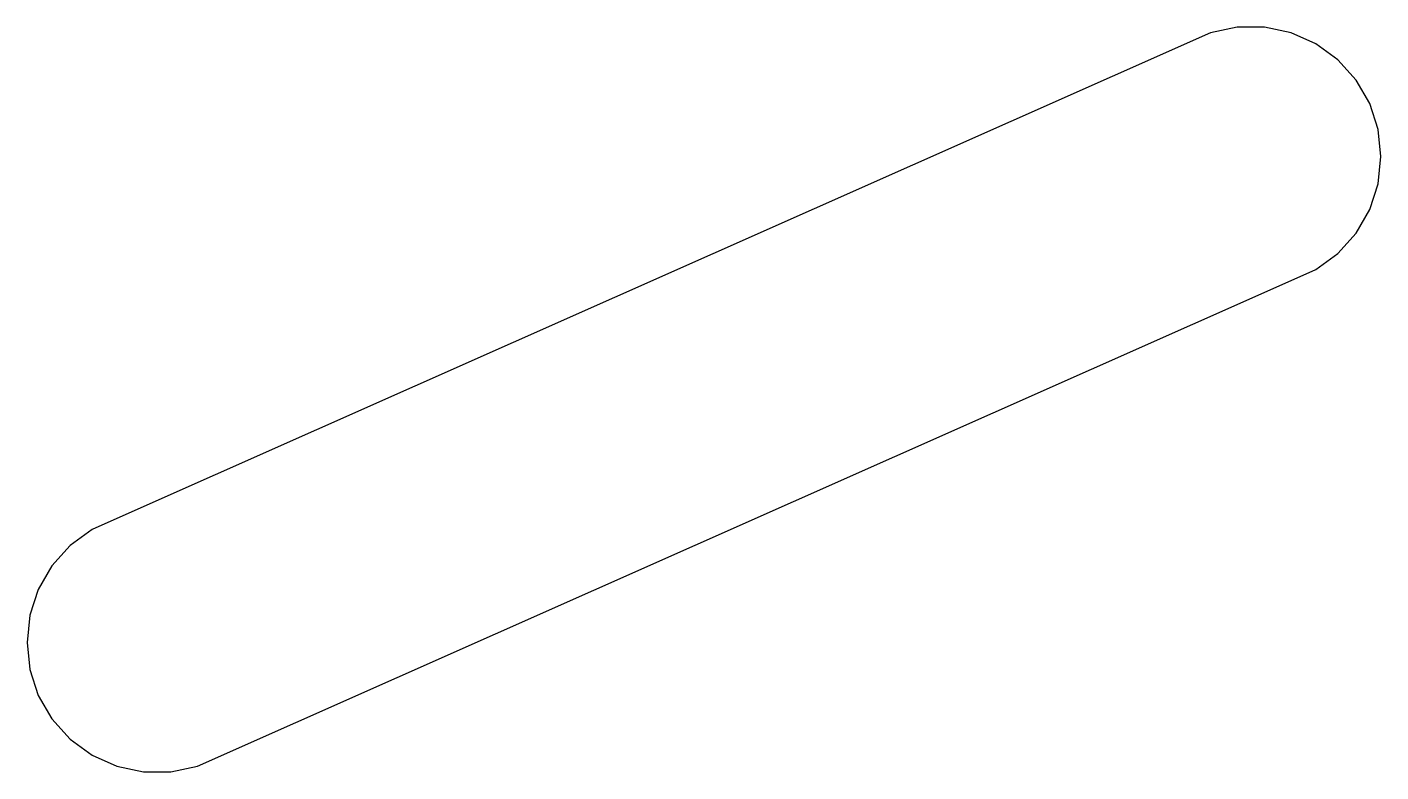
# Model space of a CAD drawing. Header units: metres. Extents: x -51.7 to 5.5, y -26 to 5.5.
import ezdxf

# ---------------------------------------------------------------- set-up
doc = ezdxf.new("R2010")
doc.units = ezdxf.units.M

msp = doc.modelspace()

# ---------------------------------------------------------------- linework, layer by layer
for p, q in [((-1.69959, 5.23081), (-47.9253, -15.2867)), ((-0.574907, 5.46987), (-1.69959, 5.23081)), ((0.574907, 5.46987), (-0.574907, 5.46987)), ((1.69959, 5.23081), (0.574907, 5.46987)), ((2.75, 4.76314), (1.69959, 5.23081)), ((3.68022, 4.0873), (2.75, 4.76314)), ((4.44959, 3.23282), (3.68022, 4.0873)), ((5.0245, 2.23705), (4.44959, 3.23282)), ((5.37981, 1.14351), (5.0245, 2.23705)), ((5.5, 0), (5.37981, 1.14351)), ((5.37981, -1.14351), (5.5, 0)), ((5.0245, -2.23705), (5.37981, -1.14351)), ((4.44959, -3.23282), (5.0245, -2.23705)), ((3.68022, -4.0873), (4.44959, -3.23282)), ((2.75, -4.76314), (3.68022, -4.0873)), ((1.69959, -5.23081), (2.75, -4.76314)), ((-44.5261, -25.7483), (1.69959, -5.23081)), ((-47.9253, -15.2867), (-48.9757, -15.7544)), ((-48.9757, -15.7544), (-49.9059, -16.4302)), ((-49.9059, -16.4302), (-50.6753, -17.2847)), ((-50.6753, -17.2847), (-51.2502, -18.2805)), ((-51.2502, -18.2805), (-51.6055, -19.374)), ((-51.6055, -19.374), (-51.7257, -20.5175)), ((-51.7257, -20.5175), (-51.6055, -21.661)), ((-51.6055, -21.661), (-51.2502, -22.7546)), ((-51.2502, -22.7546), (-50.6753, -23.7503)), ((-50.6753, -23.7503), (-49.9059, -24.6048)), ((-49.9059, -24.6048), (-48.9757, -25.2807)), ((-48.9757, -25.2807), (-47.9253, -25.7483)), ((-47.9253, -25.7483), (-46.8006, -25.9874)), ((-45.6508, -25.9874), (-44.5261, -25.7483)), ((-46.8006, -25.9874), (-45.6508, -25.9874))]:
    msp.add_line(p, q)

doc.saveas('drawing.dxf')
